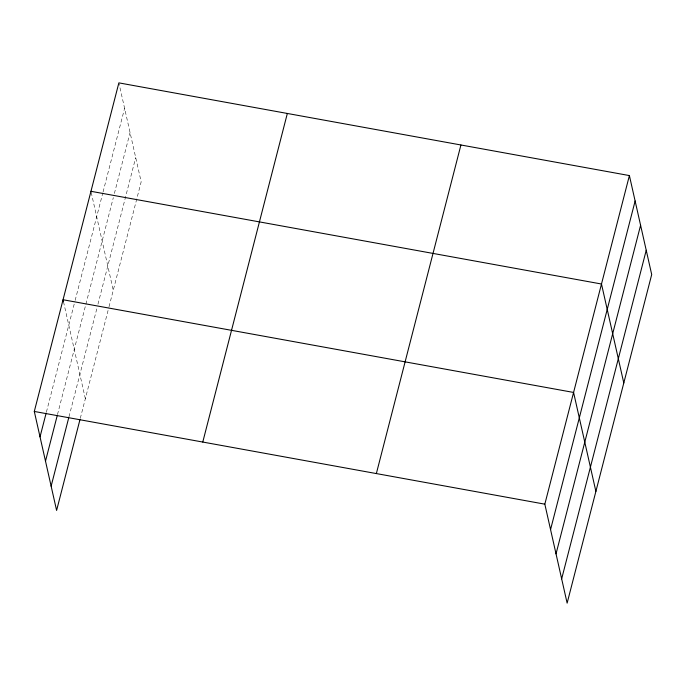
<?xml version="1.0" encoding="UTF-8"?>
<svg xmlns="http://www.w3.org/2000/svg" width="686" height="686" viewBox="0 0 686 686"><rect width="100%" height="100%" fill="white"/><g stroke="black" fill="none" stroke-linecap="round" stroke-linejoin="round"><path stroke-width="0.51" stroke-dasharray="3.43 2.57" d="M46.416 412.046L74.894 301.403M75.16 300.374L102.806 192.972M103.072 191.934L124.595 108.285M57.478 414.593L113.319 197.619M114.382 193.486L130.066 132.552M68.969 416.848L96.898 308.34M97.961 304.207L135.699 157.566M80.296 418.357L108.748 307.825M109.014 306.788L141.17 181.833L119.098 83.881M91.187 192.32L113.267 290.264M63.515 301.771L85.356 398.703"/><path stroke-width="1.03" d="M80.03 419.395L56.604 510.427L34.3 411.454L118.867 82.869L629.396 175.573L651.7 274.546L567.133 603.131L544.83 504.167L629.396 175.573M40.028 436.879L46.151 413.083M45.499 461.146L57.212 415.63M51.133 486.151L68.703 417.877M202.773 442.05L287.34 113.464M376.357 473.572L460.923 144.986M550.558 529.583L635.125 200.998M556.029 553.859L640.595 225.265M561.663 578.864L646.229 250.27M90.964 191.3L601.493 284.013L623.788 382.977M34.3 411.454L544.83 504.167M595.885 491.416L573.582 392.443L63.052 299.739L63.515 301.771"/></g></svg>
